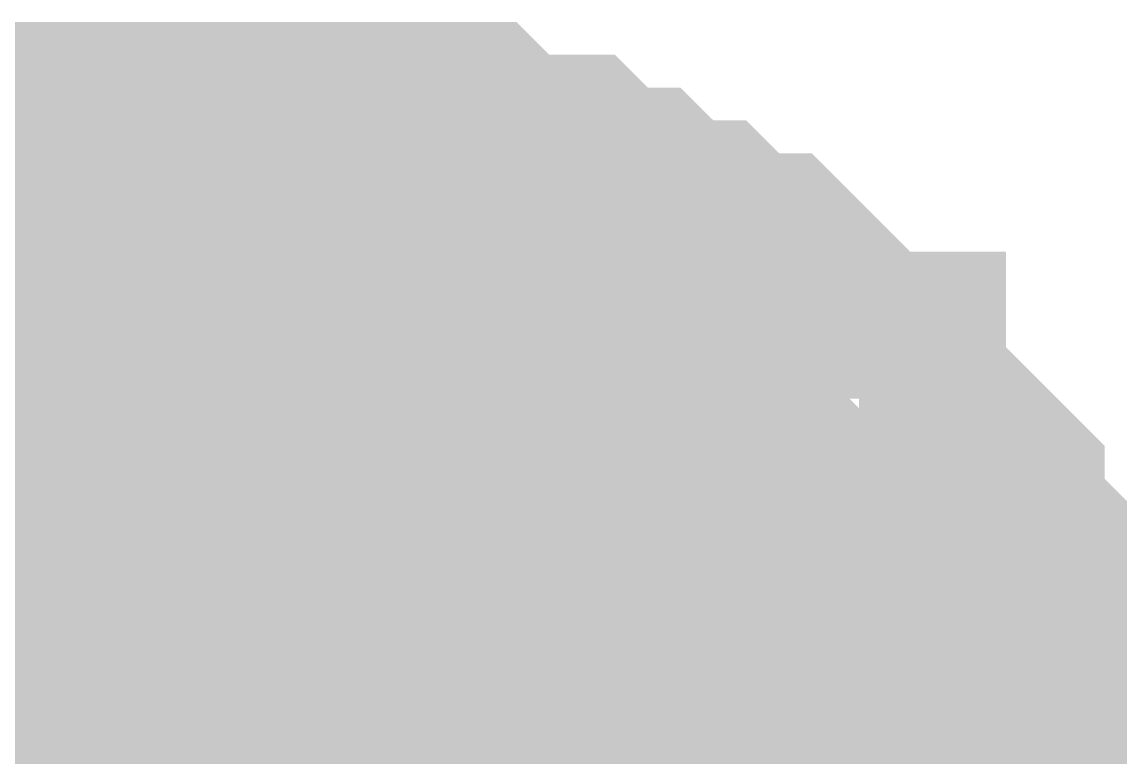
# Model space of a CAD drawing. Header units: inches. Extents: x 0 to 594, y 0 to 420.
# Drawn here: x 549.846 to 550.596, y 160.149 to 160.651 of the extents above; entities that cross this region are included whole.
import ezdxf

# ---------------------------------------------------------------- set-up
doc = ezdxf.new("R2010")
doc.units = ezdxf.units.IN
doc.layers.add('Sheet', color=255, linetype='Continuous')

msp = doc.modelspace()

# ---------------------------------------------------------------- linework, layer by layer
at = {"layer": 'Sheet'}
for points in [[(549.69638, 160.41169, 0.29972, 0.29972, 0), (549.71878, 160.41169, 0.29972, 0.29972, 0), (549.74118, 160.43409, 0.29972, 0.29972, 0), (549.76358, 160.43409, 0.29972, 0.29972, 0), (549.78597, 160.45648, 0.29972, 0.29972, 0), (549.80837, 160.45648, 0.29972, 0.29972, 0), (549.83077, 160.47888, 0.29972, 0.29972, 0), (549.85317, 160.47888, 0.29972, 0.29972, 0), (549.87557, 160.47888, 0.29972, 0.29972, 0), (549.89796, 160.50128, 0.29972, 0.29972, 0), (549.92036, 160.50128, 0.29972, 0.29972, 0), (549.96516, 160.50128, 0.29972, 0.29972, 0), (549.98756, 160.50128, 0.29972, 0.29972, 0), (550.00996, 160.50128, 0.29972, 0.29972, 0)], [(549.69638, 160.41169, 0.29972, 0.29972, 0), (549.71878, 160.41169, 0.29972, 0.29972, 0), (549.74118, 160.43409, 0.29972, 0.29972, 0), (549.76358, 160.43409, 0.29972, 0.29972, 0), (549.78597, 160.45648, 0.29972, 0.29972, 0), (549.80837, 160.45648, 0.29972, 0.29972, 0), (549.83077, 160.47888, 0.29972, 0.29972, 0), (549.85317, 160.47888, 0.29972, 0.29972, 0), (549.87557, 160.47888, 0.29972, 0.29972, 0), (549.89796, 160.50128, 0.29972, 0.29972, 0), (549.92036, 160.50128, 0.29972, 0.29972, 0), (549.96516, 160.50128, 0.29972, 0.29972, 0), (549.98756, 160.50128, 0.29972, 0.29972, 0), (550.00996, 160.50128, 0.29972, 0.29972, 0)], [(549.69638, 160.41169, 0.29972, 0.29972, 0), (549.71878, 160.41169, 0.29972, 0.29972, 0), (549.74118, 160.43409, 0.29972, 0.29972, 0), (549.76358, 160.43409, 0.29972, 0.29972, 0), (549.78597, 160.45648, 0.29972, 0.29972, 0), (549.80837, 160.45648, 0.29972, 0.29972, 0), (549.83077, 160.47888, 0.29972, 0.29972, 0), (549.85317, 160.47888, 0.29972, 0.29972, 0), (549.87557, 160.47888, 0.29972, 0.29972, 0), (549.89796, 160.50128, 0.29972, 0.29972, 0), (549.92036, 160.50128, 0.29972, 0.29972, 0), (549.96516, 160.50128, 0.29972, 0.29972, 0), (549.98756, 160.50128, 0.29972, 0.29972, 0), (550.00996, 160.50128, 0.29972, 0.29972, 0)], [(549.69638, 160.41169, 0.29972, 0.29972, 0), (549.71878, 160.41169, 0.29972, 0.29972, 0), (549.74118, 160.43409, 0.29972, 0.29972, 0), (549.76358, 160.43409, 0.29972, 0.29972, 0), (549.78597, 160.45648, 0.29972, 0.29972, 0), (549.80837, 160.45648, 0.29972, 0.29972, 0), (549.83077, 160.47888, 0.29972, 0.29972, 0), (549.85317, 160.47888, 0.29972, 0.29972, 0), (549.87557, 160.47888, 0.29972, 0.29972, 0), (549.89796, 160.50128, 0.29972, 0.29972, 0), (549.92036, 160.50128, 0.29972, 0.29972, 0), (549.96516, 160.50128, 0.29972, 0.29972, 0), (549.98756, 160.50128, 0.29972, 0.29972, 0), (550.00996, 160.50128, 0.29972, 0.29972, 0)], [(549.69638, 160.41169, 0.29972, 0.29972, 0), (549.71878, 160.41169, 0.29972, 0.29972, 0), (549.74118, 160.43409, 0.29972, 0.29972, 0), (549.76358, 160.43409, 0.29972, 0.29972, 0), (549.78597, 160.45648, 0.29972, 0.29972, 0), (549.80837, 160.45648, 0.29972, 0.29972, 0), (549.83077, 160.47888, 0.29972, 0.29972, 0), (549.85317, 160.47888, 0.29972, 0.29972, 0), (549.87557, 160.47888, 0.29972, 0.29972, 0), (549.89796, 160.50128, 0.29972, 0.29972, 0), (549.92036, 160.50128, 0.29972, 0.29972, 0), (549.96516, 160.50128, 0.29972, 0.29972, 0), (549.98756, 160.50128, 0.29972, 0.29972, 0), (550.00996, 160.50128, 0.29972, 0.29972, 0)], [(550.00996, 160.50128, 0.29972, 0.29972, 0), (550.00996, 160.50128, 0.29972, 0.29972, 0)], [(550.00996, 160.50128, 0.29972, 0.29972, 0), (550.03235, 160.50128, 0.29972, 0.29972, 0), (550.05475, 160.50128, 0.29972, 0.29972, 0), (550.09955, 160.50128, 0.29972, 0.29972, 0), (550.12195, 160.50128, 0.29972, 0.29972, 0), (550.14434, 160.47888, 0.29972, 0.29972, 0), (550.16674, 160.47888, 0.29972, 0.29972, 0), (550.18914, 160.47888, 0.29972, 0.29972, 0), (550.21154, 160.45648, 0.29972, 0.29972, 0), (550.23394, 160.45648, 0.29972, 0.29972, 0), (550.25634, 160.43409, 0.29972, 0.29972, 0), (550.27873, 160.43409, 0.29972, 0.29972, 0), (550.30113, 160.41169, 0.29972, 0.29972, 0), (550.32353, 160.41169, 0.29972, 0.29972, 0), (550.34593, 160.38929, 0.29972, 0.29972, 0), (550.36833, 160.36689, 0.29972, 0.29972, 0), (550.36833, 160.3445, 0.29972, 0.29972, 0), (550.39072, 160.3445, 0.29972, 0.29972, 0), (550.41312, 160.3221, 0.29972, 0.29972, 0), (550.43552, 160.2997, 0.29972, 0.29972, 0), (550.43552, 160.2773, 0.29972, 0.29972, 0), (550.45792, 160.25491, 0.29972, 0.29972, 0), (550.45792, 160.23251, 0.29972, 0.29972, 0), (550.48032, 160.21011, 0.29972, 0.29972, 0), (550.48032, 160.18771, 0.29972, 0.29972, 0), (550.50272, 160.16532, 0.29972, 0.29972, 0), (550.50272, 160.14292, 0.29972, 0.29972, 0), (550.50272, 160.12052, 0.29972, 0.29972, 0), (550.52511, 160.09812, 0.29972, 0.29972, 0), (550.52511, 160.07573, 0.29972, 0.29972, 0), (550.52511, 160.03093, 0.29972, 0.29972, 0), (550.52511, 160.00853, 0.29972, 0.29972, 0), (550.52511, 159.98614, 0.29972, 0.29972, 0)], [(550.00996, 160.50128, 0.29972, 0.29972, 0), (550.00996, 160.50128, 0.29972, 0.29972, 0)], [(550.00996, 160.50128, 0.29972, 0.29972, 0), (550.03235, 160.50128, 0.29972, 0.29972, 0), (550.05475, 160.50128, 0.29972, 0.29972, 0), (550.09955, 160.50128, 0.29972, 0.29972, 0), (550.12195, 160.50128, 0.29972, 0.29972, 0), (550.14434, 160.47888, 0.29972, 0.29972, 0), (550.16674, 160.47888, 0.29972, 0.29972, 0), (550.18914, 160.47888, 0.29972, 0.29972, 0), (550.21154, 160.45648, 0.29972, 0.29972, 0), (550.23394, 160.45648, 0.29972, 0.29972, 0), (550.25634, 160.43409, 0.29972, 0.29972, 0), (550.27873, 160.43409, 0.29972, 0.29972, 0), (550.30113, 160.41169, 0.29972, 0.29972, 0), (550.32353, 160.41169, 0.29972, 0.29972, 0), (550.34593, 160.38929, 0.29972, 0.29972, 0), (550.36833, 160.36689, 0.29972, 0.29972, 0), (550.36833, 160.3445, 0.29972, 0.29972, 0), (550.39072, 160.3445, 0.29972, 0.29972, 0), (550.41312, 160.3221, 0.29972, 0.29972, 0), (550.43552, 160.2997, 0.29972, 0.29972, 0), (550.43552, 160.2773, 0.29972, 0.29972, 0), (550.45792, 160.25491, 0.29972, 0.29972, 0), (550.45792, 160.23251, 0.29972, 0.29972, 0), (550.48032, 160.21011, 0.29972, 0.29972, 0), (550.48032, 160.18771, 0.29972, 0.29972, 0), (550.50272, 160.16532, 0.29972, 0.29972, 0), (550.50272, 160.14292, 0.29972, 0.29972, 0), (550.50272, 160.12052, 0.29972, 0.29972, 0), (550.52511, 160.09812, 0.29972, 0.29972, 0), (550.52511, 160.07573, 0.29972, 0.29972, 0), (550.52511, 160.03093, 0.29972, 0.29972, 0), (550.52511, 160.00853, 0.29972, 0.29972, 0), (550.52511, 159.98614, 0.29972, 0.29972, 0)], [(550.00996, 160.50128, 0.29972, 0.29972, 0), (550.00996, 160.50128, 0.29972, 0.29972, 0)], [(550.00996, 160.50128, 0.29972, 0.29972, 0), (550.03235, 160.50128, 0.29972, 0.29972, 0), (550.05475, 160.50128, 0.29972, 0.29972, 0), (550.09955, 160.50128, 0.29972, 0.29972, 0), (550.12195, 160.50128, 0.29972, 0.29972, 0), (550.14434, 160.47888, 0.29972, 0.29972, 0), (550.16674, 160.47888, 0.29972, 0.29972, 0), (550.18914, 160.47888, 0.29972, 0.29972, 0), (550.21154, 160.45648, 0.29972, 0.29972, 0), (550.23394, 160.45648, 0.29972, 0.29972, 0), (550.25634, 160.43409, 0.29972, 0.29972, 0), (550.27873, 160.43409, 0.29972, 0.29972, 0), (550.30113, 160.41169, 0.29972, 0.29972, 0), (550.32353, 160.41169, 0.29972, 0.29972, 0), (550.34593, 160.38929, 0.29972, 0.29972, 0), (550.36833, 160.36689, 0.29972, 0.29972, 0), (550.36833, 160.3445, 0.29972, 0.29972, 0), (550.39072, 160.3445, 0.29972, 0.29972, 0), (550.41312, 160.3221, 0.29972, 0.29972, 0), (550.43552, 160.2997, 0.29972, 0.29972, 0), (550.43552, 160.2773, 0.29972, 0.29972, 0), (550.45792, 160.25491, 0.29972, 0.29972, 0), (550.45792, 160.23251, 0.29972, 0.29972, 0), (550.48032, 160.21011, 0.29972, 0.29972, 0), (550.48032, 160.18771, 0.29972, 0.29972, 0), (550.50272, 160.16532, 0.29972, 0.29972, 0), (550.50272, 160.14292, 0.29972, 0.29972, 0), (550.50272, 160.12052, 0.29972, 0.29972, 0), (550.52511, 160.09812, 0.29972, 0.29972, 0), (550.52511, 160.07573, 0.29972, 0.29972, 0), (550.52511, 160.03093, 0.29972, 0.29972, 0), (550.52511, 160.00853, 0.29972, 0.29972, 0), (550.52511, 159.98614, 0.29972, 0.29972, 0)], [(550.00996, 160.50128, 0.29972, 0.29972, 0), (550.00996, 160.50128, 0.29972, 0.29972, 0)], [(550.00996, 160.50128, 0.29972, 0.29972, 0), (550.03235, 160.50128, 0.29972, 0.29972, 0), (550.05475, 160.50128, 0.29972, 0.29972, 0), (550.09955, 160.50128, 0.29972, 0.29972, 0), (550.12195, 160.50128, 0.29972, 0.29972, 0), (550.14434, 160.47888, 0.29972, 0.29972, 0), (550.16674, 160.47888, 0.29972, 0.29972, 0), (550.18914, 160.47888, 0.29972, 0.29972, 0), (550.21154, 160.45648, 0.29972, 0.29972, 0), (550.23394, 160.45648, 0.29972, 0.29972, 0), (550.25634, 160.43409, 0.29972, 0.29972, 0), (550.27873, 160.43409, 0.29972, 0.29972, 0), (550.30113, 160.41169, 0.29972, 0.29972, 0), (550.32353, 160.41169, 0.29972, 0.29972, 0), (550.34593, 160.38929, 0.29972, 0.29972, 0), (550.36833, 160.36689, 0.29972, 0.29972, 0), (550.36833, 160.3445, 0.29972, 0.29972, 0), (550.39072, 160.3445, 0.29972, 0.29972, 0), (550.41312, 160.3221, 0.29972, 0.29972, 0), (550.43552, 160.2997, 0.29972, 0.29972, 0), (550.43552, 160.2773, 0.29972, 0.29972, 0), (550.45792, 160.25491, 0.29972, 0.29972, 0), (550.45792, 160.23251, 0.29972, 0.29972, 0), (550.48032, 160.21011, 0.29972, 0.29972, 0), (550.48032, 160.18771, 0.29972, 0.29972, 0), (550.50272, 160.16532, 0.29972, 0.29972, 0), (550.50272, 160.14292, 0.29972, 0.29972, 0), (550.50272, 160.12052, 0.29972, 0.29972, 0), (550.52511, 160.09812, 0.29972, 0.29972, 0), (550.52511, 160.07573, 0.29972, 0.29972, 0), (550.52511, 160.03093, 0.29972, 0.29972, 0), (550.52511, 160.00853, 0.29972, 0.29972, 0), (550.52511, 159.98614, 0.29972, 0.29972, 0)], [(550.00996, 160.50128, 0.29972, 0.29972, 0), (550.00996, 160.50128, 0.29972, 0.29972, 0)], [(550.00996, 160.50128, 0.29972, 0.29972, 0), (550.03235, 160.50128, 0.29972, 0.29972, 0), (550.05475, 160.50128, 0.29972, 0.29972, 0), (550.09955, 160.50128, 0.29972, 0.29972, 0), (550.12195, 160.50128, 0.29972, 0.29972, 0), (550.14434, 160.47888, 0.29972, 0.29972, 0), (550.16674, 160.47888, 0.29972, 0.29972, 0), (550.18914, 160.47888, 0.29972, 0.29972, 0), (550.21154, 160.45648, 0.29972, 0.29972, 0), (550.23394, 160.45648, 0.29972, 0.29972, 0), (550.25634, 160.43409, 0.29972, 0.29972, 0), (550.27873, 160.43409, 0.29972, 0.29972, 0), (550.30113, 160.41169, 0.29972, 0.29972, 0), (550.32353, 160.41169, 0.29972, 0.29972, 0), (550.34593, 160.38929, 0.29972, 0.29972, 0), (550.36833, 160.36689, 0.29972, 0.29972, 0), (550.36833, 160.3445, 0.29972, 0.29972, 0), (550.39072, 160.3445, 0.29972, 0.29972, 0), (550.41312, 160.3221, 0.29972, 0.29972, 0), (550.43552, 160.2997, 0.29972, 0.29972, 0), (550.43552, 160.2773, 0.29972, 0.29972, 0), (550.45792, 160.25491, 0.29972, 0.29972, 0), (550.45792, 160.23251, 0.29972, 0.29972, 0), (550.48032, 160.21011, 0.29972, 0.29972, 0), (550.48032, 160.18771, 0.29972, 0.29972, 0), (550.50272, 160.16532, 0.29972, 0.29972, 0), (550.50272, 160.14292, 0.29972, 0.29972, 0), (550.50272, 160.12052, 0.29972, 0.29972, 0), (550.52511, 160.09812, 0.29972, 0.29972, 0), (550.52511, 160.07573, 0.29972, 0.29972, 0), (550.52511, 160.03093, 0.29972, 0.29972, 0), (550.52511, 160.00853, 0.29972, 0.29972, 0), (550.52511, 159.98614, 0.29972, 0.29972, 0)], [(549.78597, 160.45648, 0.09906, 0.09906, 0), (549.80837, 160.45648, 0.09906, 0.09906, 0), (549.83077, 160.47888, 0.09906, 0.09906, 0), (549.85317, 160.47888, 0.09906, 0.09906, 0), (549.87557, 160.47888, 0.09906, 0.09906, 0), (549.89796, 160.50128, 0.09906, 0.09906, 0), (549.92036, 160.50128, 0.09906, 0.09906, 0), (549.96516, 160.50128, 0.09906, 0.09906, 0), (549.98756, 160.50128, 0.09906, 0.09906, 0), (550.00996, 160.50128, 0.09906, 0.09906, 0)], [(549.78597, 160.45648, 0.09906, 0.09906, 0), (549.80837, 160.45648, 0.09906, 0.09906, 0), (549.83077, 160.47888, 0.09906, 0.09906, 0), (549.85317, 160.47888, 0.09906, 0.09906, 0), (549.87557, 160.47888, 0.09906, 0.09906, 0), (549.89796, 160.50128, 0.09906, 0.09906, 0), (549.92036, 160.50128, 0.09906, 0.09906, 0), (549.96516, 160.50128, 0.09906, 0.09906, 0), (549.98756, 160.50128, 0.09906, 0.09906, 0), (550.00996, 160.50128, 0.09906, 0.09906, 0)], [(549.78597, 160.45648, 0.09906, 0.09906, 0), (549.80837, 160.45648, 0.09906, 0.09906, 0), (549.83077, 160.47888, 0.09906, 0.09906, 0), (549.85317, 160.47888, 0.09906, 0.09906, 0), (549.87557, 160.47888, 0.09906, 0.09906, 0), (549.89796, 160.50128, 0.09906, 0.09906, 0), (549.92036, 160.50128, 0.09906, 0.09906, 0), (549.96516, 160.50128, 0.09906, 0.09906, 0), (549.98756, 160.50128, 0.09906, 0.09906, 0), (550.00996, 160.50128, 0.09906, 0.09906, 0)], [(549.78597, 160.45648, 0.09906, 0.09906, 0), (549.80837, 160.45648, 0.09906, 0.09906, 0), (549.83077, 160.47888, 0.09906, 0.09906, 0), (549.85317, 160.47888, 0.09906, 0.09906, 0), (549.87557, 160.47888, 0.09906, 0.09906, 0), (549.89796, 160.50128, 0.09906, 0.09906, 0), (549.92036, 160.50128, 0.09906, 0.09906, 0), (549.96516, 160.50128, 0.09906, 0.09906, 0), (549.98756, 160.50128, 0.09906, 0.09906, 0), (550.00996, 160.50128, 0.09906, 0.09906, 0)], [(549.78597, 160.45648, 0.09906, 0.09906, 0), (549.80837, 160.45648, 0.09906, 0.09906, 0), (549.83077, 160.47888, 0.09906, 0.09906, 0), (549.85317, 160.47888, 0.09906, 0.09906, 0), (549.87557, 160.47888, 0.09906, 0.09906, 0), (549.89796, 160.50128, 0.09906, 0.09906, 0), (549.92036, 160.50128, 0.09906, 0.09906, 0), (549.96516, 160.50128, 0.09906, 0.09906, 0), (549.98756, 160.50128, 0.09906, 0.09906, 0), (550.00996, 160.50128, 0.09906, 0.09906, 0)], [(550.00996, 160.50128, 0.09906, 0.09906, 0), (550.00996, 160.50128, 0.09906, 0.09906, 0)], [(550.00996, 160.50128, 0.09906, 0.09906, 0), (550.03235, 160.50128, 0.09906, 0.09906, 0), (550.05475, 160.50128, 0.09906, 0.09906, 0), (550.09955, 160.50128, 0.09906, 0.09906, 0), (550.12195, 160.50128, 0.09906, 0.09906, 0), (550.14434, 160.47888, 0.09906, 0.09906, 0), (550.16674, 160.47888, 0.09906, 0.09906, 0), (550.18914, 160.47888, 0.09906, 0.09906, 0), (550.21154, 160.45648, 0.09906, 0.09906, 0), (550.23394, 160.45648, 0.09906, 0.09906, 0), (550.25634, 160.43409, 0.09906, 0.09906, 0), (550.27873, 160.43409, 0.09906, 0.09906, 0), (550.30113, 160.41169, 0.09906, 0.09906, 0), (550.32353, 160.41169, 0.09906, 0.09906, 0), (550.34593, 160.38929, 0.09906, 0.09906, 0), (550.36833, 160.36689, 0.09906, 0.09906, 0), (550.36833, 160.3445, 0.09906, 0.09906, 0), (550.39072, 160.3445, 0.09906, 0.09906, 0), (550.41312, 160.3221, 0.09906, 0.09906, 0), (550.43552, 160.2997, 0.09906, 0.09906, 0), (550.43552, 160.2773, 0.09906, 0.09906, 0), (550.45792, 160.25491, 0.09906, 0.09906, 0), (550.45792, 160.23251, 0.09906, 0.09906, 0), (550.48032, 160.21011, 0.09906, 0.09906, 0), (550.48032, 160.18771, 0.09906, 0.09906, 0), (550.50272, 160.16532, 0.09906, 0.09906, 0), (550.50272, 160.14292, 0.09906, 0.09906, 0), (550.50272, 160.12052, 0.09906, 0.09906, 0), (550.52511, 160.09812, 0.09906, 0.09906, 0)], [(550.00996, 160.50128, 0.09906, 0.09906, 0), (550.00996, 160.50128, 0.09906, 0.09906, 0)], [(550.00996, 160.50128, 0.09906, 0.09906, 0), (550.03235, 160.50128, 0.09906, 0.09906, 0), (550.05475, 160.50128, 0.09906, 0.09906, 0), (550.09955, 160.50128, 0.09906, 0.09906, 0), (550.12195, 160.50128, 0.09906, 0.09906, 0), (550.14434, 160.47888, 0.09906, 0.09906, 0), (550.16674, 160.47888, 0.09906, 0.09906, 0), (550.18914, 160.47888, 0.09906, 0.09906, 0), (550.21154, 160.45648, 0.09906, 0.09906, 0), (550.23394, 160.45648, 0.09906, 0.09906, 0), (550.25634, 160.43409, 0.09906, 0.09906, 0), (550.27873, 160.43409, 0.09906, 0.09906, 0), (550.30113, 160.41169, 0.09906, 0.09906, 0), (550.32353, 160.41169, 0.09906, 0.09906, 0), (550.34593, 160.38929, 0.09906, 0.09906, 0), (550.36833, 160.36689, 0.09906, 0.09906, 0), (550.36833, 160.3445, 0.09906, 0.09906, 0), (550.39072, 160.3445, 0.09906, 0.09906, 0), (550.41312, 160.3221, 0.09906, 0.09906, 0), (550.43552, 160.2997, 0.09906, 0.09906, 0), (550.43552, 160.2773, 0.09906, 0.09906, 0), (550.45792, 160.25491, 0.09906, 0.09906, 0), (550.45792, 160.23251, 0.09906, 0.09906, 0), (550.48032, 160.21011, 0.09906, 0.09906, 0), (550.48032, 160.18771, 0.09906, 0.09906, 0), (550.50272, 160.16532, 0.09906, 0.09906, 0), (550.50272, 160.14292, 0.09906, 0.09906, 0), (550.50272, 160.12052, 0.09906, 0.09906, 0), (550.52511, 160.09812, 0.09906, 0.09906, 0)], [(550.00996, 160.50128, 0.09906, 0.09906, 0), (550.00996, 160.50128, 0.09906, 0.09906, 0)], [(550.00996, 160.50128, 0.09906, 0.09906, 0), (550.03235, 160.50128, 0.09906, 0.09906, 0), (550.05475, 160.50128, 0.09906, 0.09906, 0), (550.09955, 160.50128, 0.09906, 0.09906, 0), (550.12195, 160.50128, 0.09906, 0.09906, 0), (550.14434, 160.47888, 0.09906, 0.09906, 0), (550.16674, 160.47888, 0.09906, 0.09906, 0), (550.18914, 160.47888, 0.09906, 0.09906, 0), (550.21154, 160.45648, 0.09906, 0.09906, 0), (550.23394, 160.45648, 0.09906, 0.09906, 0), (550.25634, 160.43409, 0.09906, 0.09906, 0), (550.27873, 160.43409, 0.09906, 0.09906, 0), (550.30113, 160.41169, 0.09906, 0.09906, 0), (550.32353, 160.41169, 0.09906, 0.09906, 0), (550.34593, 160.38929, 0.09906, 0.09906, 0), (550.36833, 160.36689, 0.09906, 0.09906, 0), (550.36833, 160.3445, 0.09906, 0.09906, 0), (550.39072, 160.3445, 0.09906, 0.09906, 0), (550.41312, 160.3221, 0.09906, 0.09906, 0), (550.43552, 160.2997, 0.09906, 0.09906, 0), (550.43552, 160.2773, 0.09906, 0.09906, 0), (550.45792, 160.25491, 0.09906, 0.09906, 0), (550.45792, 160.23251, 0.09906, 0.09906, 0), (550.48032, 160.21011, 0.09906, 0.09906, 0), (550.48032, 160.18771, 0.09906, 0.09906, 0), (550.50272, 160.16532, 0.09906, 0.09906, 0), (550.50272, 160.14292, 0.09906, 0.09906, 0), (550.50272, 160.12052, 0.09906, 0.09906, 0), (550.52511, 160.09812, 0.09906, 0.09906, 0)], [(550.00996, 160.50128, 0.09906, 0.09906, 0), (550.00996, 160.50128, 0.09906, 0.09906, 0)], [(550.00996, 160.50128, 0.09906, 0.09906, 0), (550.03235, 160.50128, 0.09906, 0.09906, 0), (550.05475, 160.50128, 0.09906, 0.09906, 0), (550.09955, 160.50128, 0.09906, 0.09906, 0), (550.12195, 160.50128, 0.09906, 0.09906, 0), (550.14434, 160.47888, 0.09906, 0.09906, 0), (550.16674, 160.47888, 0.09906, 0.09906, 0), (550.18914, 160.47888, 0.09906, 0.09906, 0), (550.21154, 160.45648, 0.09906, 0.09906, 0), (550.23394, 160.45648, 0.09906, 0.09906, 0), (550.25634, 160.43409, 0.09906, 0.09906, 0), (550.27873, 160.43409, 0.09906, 0.09906, 0), (550.30113, 160.41169, 0.09906, 0.09906, 0), (550.32353, 160.41169, 0.09906, 0.09906, 0), (550.34593, 160.38929, 0.09906, 0.09906, 0), (550.36833, 160.36689, 0.09906, 0.09906, 0), (550.36833, 160.3445, 0.09906, 0.09906, 0), (550.39072, 160.3445, 0.09906, 0.09906, 0), (550.41312, 160.3221, 0.09906, 0.09906, 0), (550.43552, 160.2997, 0.09906, 0.09906, 0), (550.43552, 160.2773, 0.09906, 0.09906, 0), (550.45792, 160.25491, 0.09906, 0.09906, 0), (550.45792, 160.23251, 0.09906, 0.09906, 0), (550.48032, 160.21011, 0.09906, 0.09906, 0), (550.48032, 160.18771, 0.09906, 0.09906, 0), (550.50272, 160.16532, 0.09906, 0.09906, 0), (550.50272, 160.14292, 0.09906, 0.09906, 0), (550.50272, 160.12052, 0.09906, 0.09906, 0), (550.52511, 160.09812, 0.09906, 0.09906, 0)], [(550.00996, 160.50128, 0.09906, 0.09906, 0), (550.00996, 160.50128, 0.09906, 0.09906, 0)], [(550.00996, 160.50128, 0.09906, 0.09906, 0), (550.03235, 160.50128, 0.09906, 0.09906, 0), (550.05475, 160.50128, 0.09906, 0.09906, 0), (550.09955, 160.50128, 0.09906, 0.09906, 0), (550.12195, 160.50128, 0.09906, 0.09906, 0), (550.14434, 160.47888, 0.09906, 0.09906, 0), (550.16674, 160.47888, 0.09906, 0.09906, 0), (550.18914, 160.47888, 0.09906, 0.09906, 0), (550.21154, 160.45648, 0.09906, 0.09906, 0), (550.23394, 160.45648, 0.09906, 0.09906, 0), (550.25634, 160.43409, 0.09906, 0.09906, 0), (550.27873, 160.43409, 0.09906, 0.09906, 0), (550.30113, 160.41169, 0.09906, 0.09906, 0), (550.32353, 160.41169, 0.09906, 0.09906, 0), (550.34593, 160.38929, 0.09906, 0.09906, 0), (550.36833, 160.36689, 0.09906, 0.09906, 0), (550.36833, 160.3445, 0.09906, 0.09906, 0), (550.39072, 160.3445, 0.09906, 0.09906, 0), (550.41312, 160.3221, 0.09906, 0.09906, 0), (550.43552, 160.2997, 0.09906, 0.09906, 0), (550.43552, 160.2773, 0.09906, 0.09906, 0), (550.45792, 160.25491, 0.09906, 0.09906, 0), (550.45792, 160.23251, 0.09906, 0.09906, 0), (550.48032, 160.21011, 0.09906, 0.09906, 0), (550.48032, 160.18771, 0.09906, 0.09906, 0), (550.50272, 160.16532, 0.09906, 0.09906, 0), (550.50272, 160.14292, 0.09906, 0.09906, 0), (550.50272, 160.12052, 0.09906, 0.09906, 0), (550.52511, 160.09812, 0.09906, 0.09906, 0)]]:
    msp.add_lwpolyline(points, format="xyseb", dxfattribs=at)
msp.add_lwpolyline([(549.74602, 160.00001, 0.508, 0.508, 1), (550.25402, 160.00001, 0.508, 0.508, 1)], format="xyseb", close=True, dxfattribs=at)

doc.saveas('drawing.dxf')
